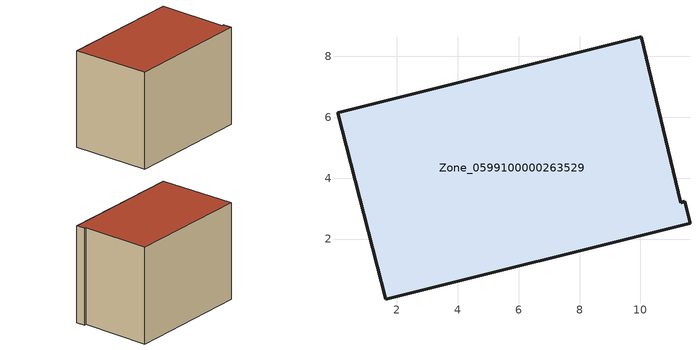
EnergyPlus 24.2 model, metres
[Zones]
Zone_0599100000263529
 floor ground (C_G): 11.32,3.2 11.45,3.24 11.63,2.52 1.63,0.03 0.05,6.15 10.02,8.64 z0
 wall outside (C_F): 0.05,6.15 1.63,0.03 11.63,2.52 11.45,3.24 11.32,3.2 10.02,8.64 0.05,6.15 z0:7.79
 roof outside (C_R): 11.45,3.24 11.32,3.2 10.02,8.64 0.05,6.15 1.63,0.03 11.63,2.52 z7.79
[BUILDING]
Pand.0599100000263529: North Axis=0; Terrain=City; Loads Convergence Tolerance Value=0.04; Temperature Convergence Tolerance Value=0.4; Solar Distribution=FullExterior; Maximum Number of Warmup Days=25; Minimum Number of Warmup Days=1
[Site:Location]
Rotterdam.The.Hague.AP_ZH_NLD Design_Conditions: Latitude=51.96; Longitude=4.45; Time Zone=1; Elevation=-4.5
[SITE:GROUNDTEMPERATURE:BUILDINGSURFACE]
18, 18, 18, 18, 18, 18, 18, 18, 18, 18, 18, 18
[MATERIAL] Thermal Absorptance=0.9; Solar Absorptance=0.7; Visible Absorptance=0.7
Name | Roughness | Thickness | Conductivity | Density | Specific Heat
G.TC.1965-1974 | MediumSmooth | 0.15 | 0.882353 | 540 | 1210
F.TC.1965-1974 | Rough | 0.3 | 0.697674 | 1920 | 840
R.TC.1965-1974 | MediumRough | 0.2 | 0.232558 | 1500 | 1000
[CONSTRUCTION]
C_G: G.TC.1965-1974
C_F: F.TC.1965-1974
C_R: R.TC.1965-1974
[ZONE]
Zone_0599100000263529: Type=1; Multiplier=1; Ceiling Height=Autocalculate; Volume=Autocalculate; Floor Area=autocalculate; Part of Total Floor Area=Yes
[ZONEINFILTRATION:DESIGNFLOWRATE]
Infil_Zone_0599100000263529: Zone or ZoneList or Space or SpaceList=Zone_0599100000263529; Schedule=AlwaysOn; Design Flow Rate Calculation Method=Flow/Area; Flow Rate per Floor Area=0.003; Constant Term Coefficient=1; Temperature Term Coefficient=0; Velocity Term Coefficient=0; Velocity Squared Term Coefficient=0
[HVACTEMPLATE:ZONE:IDEALLOADSAIRSYSTEM]
Zone_0599100000263529: Maximum Heating Supply Air Temperature=50; Minimum Cooling Supply Air Temperature=13; Maximum Heating Supply Air Humidity Ratio=0.0156; Minimum Cooling Supply Air Humidity Ratio=0.0077; Heating Limit=NoLimit; Cooling Limit=NoLimit; Dehumidification Control Type=ConstantSensibleHeatRatio; Cooling Sensible Heat Ratio=0.7; Dehumidification Setpoint=60; Humidification Control Type=None; Humidification Setpoint=30; Outdoor Air Method=None; Outdoor Air Flow Rate per Person=0.00944; Outdoor Air Flow Rate per Zone Floor Area=0; Outdoor Air Flow Rate per Zone=0; Demand Controlled Ventilation Type=None; Outdoor Air Economizer Type=NoEconomizer; Heat Recovery Type=None; Sensible Heat Recovery Effectiveness=0.7; Latent Heat Recovery Effectiveness=0.65
[ZONECONTROL:THERMOSTAT]
ThermostatControl_Zone_0599100000263529: Zone or ZoneList=Zone_0599100000263529; Control Type Schedule=DualSetpointControlType; Control 1=Thermostat_Zone_0599100000263529; Temperature Difference Between Cutout And Setpoint=0
[THERMOSTATSETPOINT:DUALSETPOINT]
Thermostat_Zone_0599100000263529: Heating Setpoint Temperature Schedule=HeatingSetpoint_Zone_0599100000263529; Cooling Setpoint Temperature Schedule=CoolingSetpoint_Zone_0599100000263529
[SCHEDULE:COMPACT]
HeatingSetpoint_Zone_0599100000263529: Through: 12/31, For: AllDays, Until: 24:00, 21
CoolingSetpoint_Zone_0599100000263529: Through: 12/31, For: AllDays, Until: 24:00, 24
DualSetpointControlType: Through: 12/31, For: AllDays, Until: 24:00, 4
AlwaysOn: Through: 12/31, For: AllDays, Until: 24:00, 1
